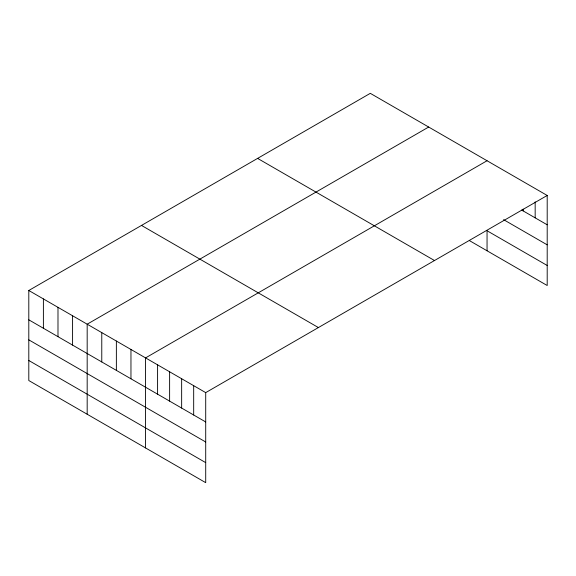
<?xml version="1.0" encoding="UTF-8"?>
<svg xmlns="http://www.w3.org/2000/svg" width="576" height="576" viewBox="0 0 576 576"><rect width="100%" height="100%" fill="white"/><g stroke="black" fill="none" stroke-linecap="round" stroke-linejoin="round"><path stroke-width="0.86" d="M547.2 195.466L205.711 392.623L205.711 482.666L28.8 380.534L28.8 290.491L370.289 93.334L547.2 195.466L547.2 285.509L469.382 240.581M428.674 127.037L87.178 324.194L87.178 414.238M487.051 160.74L145.562 357.898L145.562 447.941M521.64 210.038L547.2 224.798M503.59 219.658L547.2 244.836M547.2 265.478L487.051 230.746L487.051 250.783M257.602 158.393L434.506 260.532M141.494 225.425L318.398 327.564M28.8 290.491L205.711 392.623M28.8 319.824L205.711 421.956M28.8 339.854L205.711 441.994M28.8 360.497L205.711 462.636M535.169 201.852L535.169 217.858M523.138 209.131L523.138 210.91M193.68 385.682L193.68 415.015M181.649 378.734L181.649 408.067M169.618 371.794L169.618 401.119M157.586 364.846L157.586 394.178M130.961 349.474L130.961 378.806M116.366 341.05L116.366 370.382M101.772 332.618L101.772 361.951M72.583 315.77L72.583 345.103M57.989 307.339L57.989 336.672M43.394 298.915L43.394 328.248"/></g></svg>
